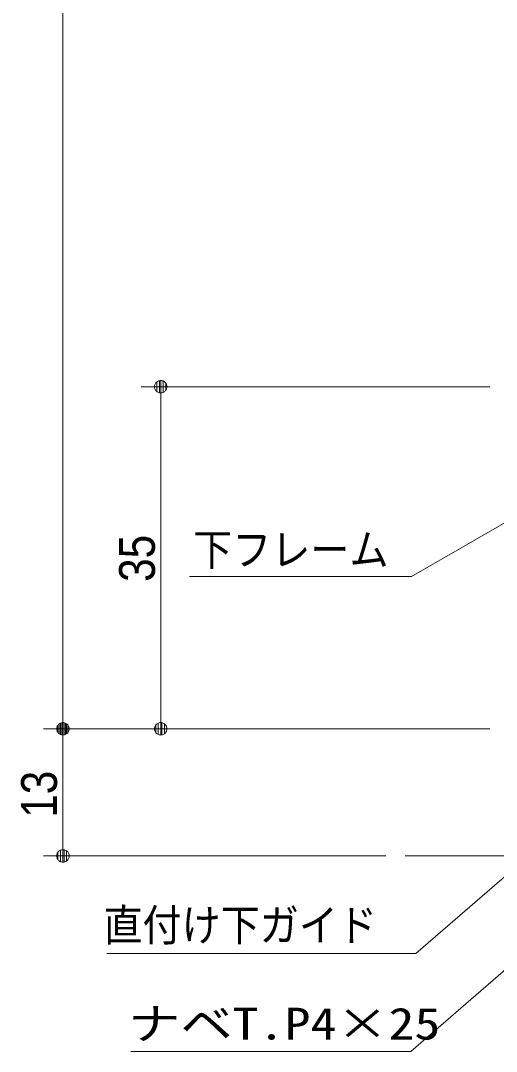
# Model space of a CAD drawing. Units: millimetres, scale not verified, with parts at other scales. Extents: x -6062 to 6062, y -3045 to 3045.
# Drawn here: x 299 to 786, y -2200 to -1145 of the extents above; entities that cross this region are included whole.
import ezdxf
from ezdxf.enums import TextEntityAlignment as Align

# ---------------------------------------------------------------- set-up
doc = ezdxf.new("R2010")
doc.units = ezdxf.units.MM
doc.header["$LTSCALE"] = 20
for name, color, linetype, lineweight in [('0-0_2寸法-3', 7, 'Continuous', 9), ('0-1_3一般', 7, 'Continuous', 9), ('0-3_2寸法-1', 7, 'Continuous', 9), ('0-4_0', 7, 'Continuous', 9)]:
    doc.layers.add(name, color=color, linetype=linetype, lineweight=lineweight)
doc.styles.add('ＭＳ ゴシック', font='')
doc.styles.add('ＭＳ Ｐゴシック', font='')
doc.styles.get('ＭＳ ゴシック').set_extended_font_data('MS Gothic')
doc.styles.get('ＭＳ Ｐゴシック').set_extended_font_data('MS PGothic')

# ---------------------------------------------------------------- blocks, each defined once
blk = doc.blocks.new('_Dot')
at = {"layer": '0-4_0'}
for p, q in [((-10, 0), (-20, 0)), ((9.78, 2), (-9.78, 2)), ((7.99, 6), (-7.99, 6)), ((9.16, -3.98), (-9.16, -3.98)), ((6, -7.98), (-6, -7.98))]:
    blk.add_line(p, q, dxfattribs=at)
for points in [[(10, 0), (9.92, 1.25), (9.69, 2.49), (9.3, 3.68), (8.76, 4.82), (8.09, 5.88), (7.29, 6.85), (6.37, 7.71), (5.36, 8.44), (4.26, 9.05), (3.09, 9.51), (1.87, 9.82), (0.63, 9.98), (-0.63, 9.98), (-1.87, 9.82), (-3.09, 9.51), (-4.26, 9.05), (-5.36, 8.44), (-6.37, 7.71), (-7.29, 6.85), (-8.09, 5.88), (-8.76, 4.82), (-9.3, 3.68), (-9.69, 2.49), (-9.92, 1.25), (-10, 0), (0, 0)], [(-10, 0), (-9.92, -1.25), (-9.69, -2.49), (-9.3, -3.68), (-8.76, -4.82), (-8.09, -5.88), (-7.29, -6.85), (-6.37, -7.71), (-5.36, -8.44), (-4.26, -9.05), (-3.09, -9.51), (-1.87, -9.82), (-0.63, -9.98), (0.63, -9.98), (1.87, -9.82), (3.09, -9.51), (4.26, -9.05), (5.36, -8.44), (6.37, -7.71), (7.29, -6.85), (8.09, -5.88), (8.76, -4.82), (9.3, -3.68), (9.69, -2.49), (9.92, -1.25), (10, 0), (0, 0)]]:
    blk.add_lwpolyline(points, close=True, dxfattribs=at)
blk = doc.blocks.new('グループ-32')
at = {"layer": '0-1_3一般'}
blk.add_line((49596.2, -40000), (69523.7, -40000), dxfattribs=at)
blk = doc.blocks.new('グループ-66')
at = {"layer": '0-1_3一般'}
blk.add_blockref('グループ-32', (0, 0), dxfattribs=at)

msp = doc.modelspace()

# ---------------------------------------------------------------- linework, layer by layer
at = {"layer": '0-0_2寸法-3'}
for points in [[(808.68, -1650.76), (698.68, -1714.27), (471.8, -1714.27)], [(818.68, -2000), (703.21, -2100), (387.2, -2100)], [(853.68, -2065.13), (697.95, -2200), (411.65, -2200)]]:
    msp.add_lwpolyline(points, dxfattribs=at)
at = {"layer": '0-3_2寸法-1'}
for p, q in [((342.31, 527.53), (342.31, -1857.29)), ((778.68, -1520), (422.31, -1520)), ((442.31, -1857.29), (442.31, -1532.71)), ((778.68, -1870), (322.31, -1870)), ((422.31, -1870), (322.31, -1870)), ((778.68, -1870), (422.31, -1870)), ((342.31, -1882.71), (342.31, -1987.29)), ((672.31, -2000), (322.31, -2000))]:
    msp.add_line(p, q, dxfattribs=at)

# ---------------------------------------------------------------- block references
at = {"layer": '0-1_3一般', "xscale": 0.05, "yscale": 0.05}
msp.add_blockref('グループ-66', (-1787.5, 0), dxfattribs=at)
at = {"layer": '0-3_2寸法-1', "xscale": 0.6356201, "yscale": 0.6356201}
for p, rotation in [((442.31, -1520), 90), ((342.31, -1870), 270), ((342.31, -1870), 90), ((442.31, -1870), 270), ((342.31, -2000), 270)]:
    msp.add_blockref('_Dot', p, dxfattribs=dict(at, rotation=rotation))

# ---------------------------------------------------------------- texts
at = {"layer": '0-0_2寸法-3', "style": 'ＭＳ ゴシック'}
for s, width, p in [('下フレーム', 0.9, (475.46, -1712.65)), ('直付け下ガイド', 0.9, (383.75, -2096.83)), ('ナベT.P4×25', 1.2, (409.15, -2197.61))]:
    msp.add_text(s, height=32.55, dxfattribs=dict(at, width=width)).set_placement(p, align=Align.BOTTOM_LEFT)
at = {"layer": '0-3_2寸法-1', "style": 'ＭＳ Ｐゴシック', "width": 0.9}
for s, p in [('35', (447.37, -1719.59)), ('13', (347.27, -1960.93))]:
    msp.add_text(s, height=36.66, rotation=90, dxfattribs=at).set_placement(p, align=Align.BOTTOM_LEFT)

doc.saveas('drawing.dxf')
